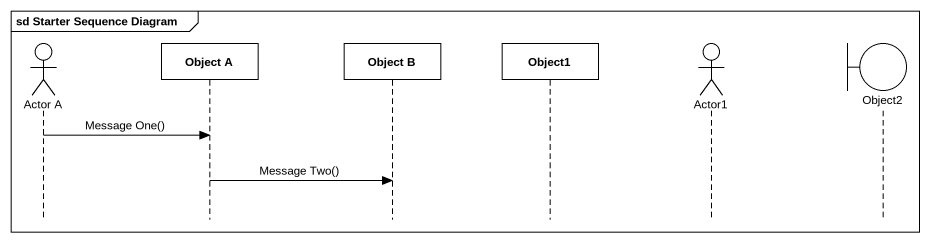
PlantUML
@startuml
mainframe sd Starter Sequence Diagram
hide footbox
actor "Actor A" as Actor_A
participant "Object A" as Object_A
participant "Object B" as Object_B
participant Object1
actor Actor1
boundary Object2

Actor_A -> Object_A : Message One()
Object_A -> Object_B : Message Two()
@enduml
